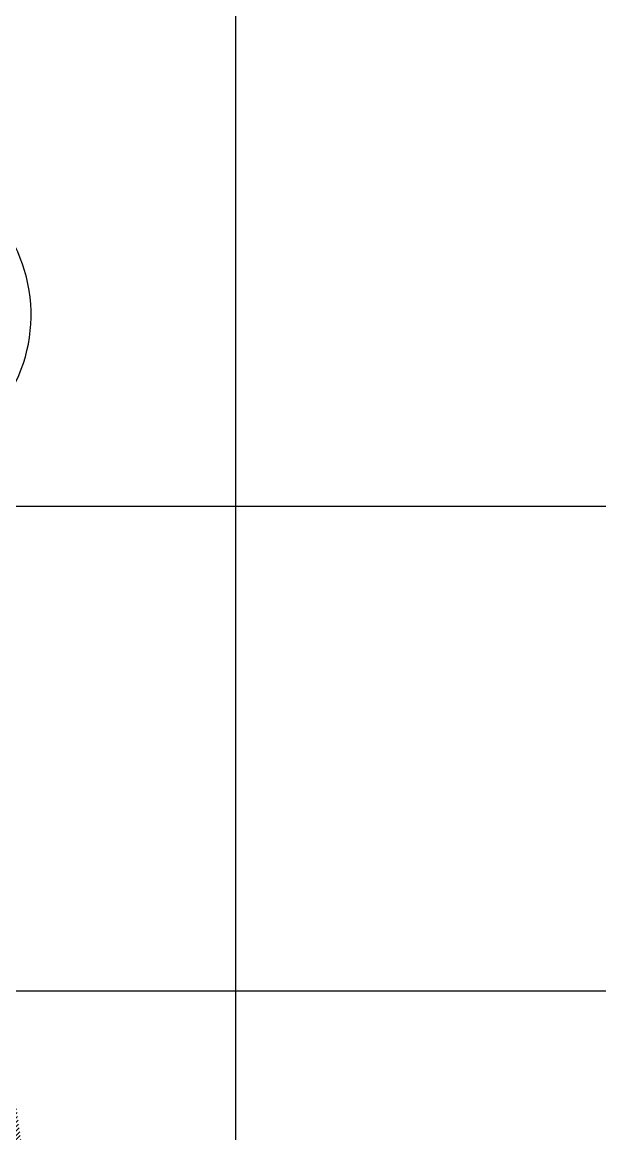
# Model space of a CAD drawing. Extents: x 352140 to 354978, y 6304672 to 6307963.
# Drawn here: x 352755.9 to 352875.1, y 6305870.5 to 6306099.9 of the extents above; entities that cross this region are included whole.
import ezdxf

# ---------------------------------------------------------------- set-up
doc = ezdxf.new("R2010")
doc.units = 0
doc.linetypes.add('DASHED', pattern=[19.05, 12.7, -6.35])
doc.linetypes.add('HIDDEN', pattern=[9.525, 6.35, -3.175])
doc.layers.get('0').update_dxf_attribs({"linetype": 'CONTINUOUS'})
for name, color, linetype in [('1-coordenadas', 8, 'CONTINUOUS'), ('2-ACHURADO PAVIMENTO HORMIGON 3', 8, 'CONTINUOUS'), ('LE_proyección abajo', 4, 'HIDDEN')]:
    doc.layers.add(name, color=color, linetype=linetype)

# ---------------------------------------------------------------- blocks, each defined once
blk = doc.blocks.new('COORDENADAS')
at = {"layer": '1-coordenadas'}
for p, q in [((620, -900.625), (620, -0.625)), ((20, -200.625), (1420, -200.625)), ((20, -300.625), (1420, -300.625))]:
    blk.add_line(p, q, dxfattribs=at)
blk = doc.blocks.new('A$C66036E5C')
at = {"layer": 'LE_proyección abajo', "color": 210, "linetype": 'DASHED', "ltscale": 20}
blk.add_arc((482.76, 724.59), 31.91, 209.6641, 163.5205, dxfattribs=at)

msp = doc.modelspace()

# ---------------------------------------------------------------- hatches: boundary and pattern name
at = {"layer": '2-ACHURADO PAVIMENTO HORMIGON 3'}
h = msp.add_hatch(dxfattribs=at)
h.set_pattern_fill('ANSI31', color=256, scale=0.2)
h.set_pattern_definition([(45, (-167.09345, -618.2675), (-0.449012806053, 0.449012806053), [])])
h.paths.add_polyline_path([(352753.036, 6305887.523), (352746.054, 6305886.541), (352753.754, 6305831.811), (352755.075, 6305822.694), (352760.775, 6305832.053)])
edge = h.paths.add_edge_path()
edge.add_arc((352725.801, 6306039.46), 31.908, 275.76399, 288.50699)
edge.add_line((352735.93, 6306009.202), (352735.658, 6306011.12))
edge.add_line((352735.658, 6306011.12), (352730.082, 6306050.617))
edge.add_line((352730.082, 6306050.617), (352722.819, 6306051.89))
edge.add_line((352722.819, 6306051.89), (352723.2, 6306049.026))
edge.add_line((352723.2, 6306049.026), (352724.212, 6306049.17))
edge.add_line((352724.212, 6306049.17), (352727.349, 6306026.416))
edge.add_line((352727.349, 6306026.416), (352726.356, 6306026.279))
edge.add_line((352726.356, 6306026.279), (352728.599, 6306010.287))
edge.add_line((352728.599, 6306010.287), (352728.643, 6306010.294))
edge.add_line((352728.643, 6306010.294), (352729.006, 6306007.713))

# ---------------------------------------------------------------- block references
at = {"color": 252, "linetype": 'DASHED'}
msp.add_blockref('COORDENADAS', (352180, 6306200.625), dxfattribs=at)
msp.add_blockref('A$C66036E5C', (352243.043, 6305314.871))

doc.saveas('drawing.dxf')
